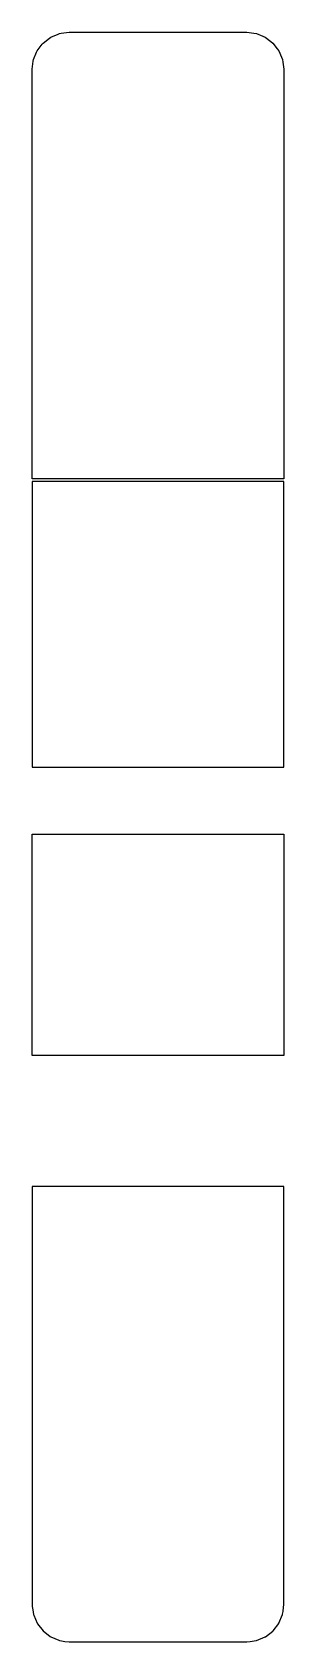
# Model space of a CAD drawing. Header units: metres. Extents: x 2.4 to 16, y -16 to 71.
import ezdxf

# ---------------------------------------------------------------- set-up
doc = ezdxf.new("R2010")
doc.units = ezdxf.units.M

msp = doc.modelspace()

# ---------------------------------------------------------------- linework, layer by layer
for p, q in [((2.986, 70.414), (3.331, 70.679)), ((3.331, 70.679), (3.4, 70.732)), ((3.4, 70.732), (3.802, 70.899)), ((3.802, 70.899), (3.882, 70.932)), ((3.882, 70.932), (3.969, 70.943)), ((3.969, 70.943), (4.4, 71)), ((4.4, 71), (9.416, 71)), ((9.416, 71), (13.417, 71)), ((13.417, 71), (14, 71)), ((14, 71), (14.384, 70.949)), ((14.384, 70.949), (14.518, 70.932)), ((14.518, 70.932), (14.875, 70.784)), ((14.875, 70.784), (15, 70.732)), ((15, 70.732), (15.307, 70.496)), ((15.307, 70.496), (15.414, 70.414)), ((2.468, 69.518), (2.635, 69.92)), ((2.635, 69.92), (2.668, 70)), ((2.668, 70), (2.933, 70.345)), ((2.933, 70.345), (2.986, 70.414)), ((15.414, 70.414), (15.65, 70.107)), ((15.65, 70.107), (15.732, 70)), ((15.732, 70), (15.88, 69.642)), ((15.88, 69.642), (15.932, 69.518)), ((2.4, 69), (2.457, 69.431)), ((2.4, 64.895), (2.4, 69)), ((2.457, 69.431), (2.468, 69.518)), ((15.932, 69.518), (15.949, 69.384)), ((15.949, 69.384), (16, 69)), ((16, 69), (16, 65.084)), ((2.4, 64.546), (2.4, 64.895)), ((2.4, 64.153), (2.4, 64.546)), ((16, 65.084), (16, 64.431)), ((16, 64.431), (16, 63.733)), ((2.4, 63.753), (2.4, 64.153)), ((2.4, 53.23), (2.4, 63.753)), ((16, 63.733), (16, 63.052)), ((16, 63.052), (16, 54.021)), ((16, 54.021), (16, 53.66)), ((2.4, 53.069), (2.4, 53.23)), ((16, 53.66), (16, 53.235)), ((16, 53.66), (16, 53.66)), ((16, 53.235), (16, 46.859)), ((2.4, 52.869), (2.4, 53.069)), ((2.4, 52.657), (2.4, 52.869)), ((2.4, 52.458), (2.4, 52.657)), ((2.4, 52.29), (2.4, 52.458)), ((2.4, 50.689), (2.4, 52.29)), ((2.4, 46.859), (2.4, 50.689)), ((2.634, 46.859), (2.4, 46.859)), ((15.766, 46.71), (2.4, 46.71)), ((2.4, 46.71), (2.4, 42.068)), ((16, 46.859), (2.634, 46.859)), ((16, 46.71), (15.766, 46.71)), ((16, 38.199), (16, 46.71)), ((2.4, 42.068), (2.4, 38.199)), ((2.4, 38.199), (2.4, 37.446)), ((2.4, 37.446), (2.4, 36.318)), ((16, 36.318), (16, 38.199)), ((2.4, 36.318), (2.4, 33.514)), ((16, 31.271), (16, 36.318)), ((2.4, 33.514), (2.4, 31.271)), ((2.4, 31.271), (8.074, 31.271)), ((8.074, 31.271), (16, 31.271)), ((16, 31.271), (16, 31.271)), ((2.4, 24.905), (2.4, 27.658)), ((2.4, 27.658), (10.326, 27.658)), ((10.326, 27.658), (16, 27.658)), ((16, 27.658), (16, 22.61)), ((2.4, 22.61), (2.4, 24.905)), ((2.4, 20.472), (2.4, 22.61)), ((16, 22.61), (16, 17.265)), ((16, 22.61), (16, 22.61)), ((2.4, 17.265), (2.4, 20.472)), ((2.4, 16.386), (2.4, 17.265)), ((16, 17.265), (16, 15.682)), ((2.4, 15.682), (2.4, 16.386)), ((13.514, 15.682), (2.4, 15.682)), ((16, 15.682), (13.514, 15.682)), ((4.886, 8.605), (2.4, 8.605)), ((2.4, 8.605), (2.4, 7.972)), ((2.4, 7.972), (2.4, 7.734)), ((16, 8.605), (4.886, 8.605)), ((16, 7.153), (16, 8.605)), ((2.4, 7.734), (2.4, 7.507)), ((2.4, 7.507), (2.4, 7.321)), ((2.4, 7.321), (2.4, 7.26)), ((2.4, 7.26), (2.4, 7.2)), ((2.4, 7.2), (2.4, 0.367)), ((16, 6.975), (16, 7.153)), ((16, 6.791), (16, 6.975)), ((16, 6.632), (16, 6.791)), ((16, -4.957), (16, 6.632)), ((2.4, 0.367), (2.4, -0.089)), ((2.4, -0.089), (2.4, -0.511)), ((2.4, -0.511), (2.4, -0.858)), ((2.4, -0.858), (2.4, -5.607)), ((16, -5.754), (16, -4.957)), ((2.4, -5.607), (2.4, -6.105)), ((16, -6.626), (16, -5.754)), ((2.4, -6.105), (2.4, -6.231)), ((2.4, -6.231), (2.4, -13.972)), ((16, -7.501), (16, -6.626)), ((16, -7.552), (16, -7.501)), ((16, -7.601), (16, -7.552)), ((16, -8.427), (16, -7.601)), ((16, -8.478), (16, -8.427)), ((16, -9.206), (16, -8.478)), ((16, -9.803), (16, -9.206)), ((16, -9.206), (16, -9.206)), ((16, -14), (16, -9.803)), ((2.4, -13.972), (2.4, -14)), ((2.4, -14), (2.405, -14.085)), ((2.405, -14.085), (2.436, -14.277)), ((2.436, -14.277), (2.468, -14.518)), ((2.468, -14.518), (2.482, -14.552)), ((2.482, -14.552), (2.668, -15)), ((15.734, -14.996), (15.927, -14.53)), ((15.927, -14.53), (15.932, -14.516)), ((15.932, -14.516), (15.934, -14.508)), ((15.934, -14.508), (15.963, -14.357)), ((15.963, -14.357), (15.992, -14.135)), ((15.992, -14.135), (16, -14)), ((2.668, -15), (2.69, -15.029)), ((2.69, -15.029), (2.986, -15.414)), ((2.986, -15.414), (3.372, -15.71)), ((15.008, -15.726), (15.411, -15.418)), ((15.411, -15.418), (15.419, -15.409)), ((15.419, -15.409), (15.727, -15.008)), ((15.727, -15.008), (15.734, -14.996)), ((3.372, -15.71), (3.401, -15.733)), ((3.401, -15.733), (3.848, -15.918)), ((3.848, -15.918), (3.882, -15.932)), ((3.882, -15.932), (3.903, -15.935)), ((3.903, -15.935), (4.161, -15.976)), ((4.161, -15.976), (4.4, -16)), ((4.4, -16), (9.333, -16)), ((9.333, -16), (14, -16)), ((14, -16), (14.173, -15.985)), ((14.173, -15.985), (14.512, -15.933)), ((14.512, -15.933), (14.522, -15.93)), ((14.522, -15.93), (14.989, -15.737)), ((14.989, -15.737), (14.999, -15.733)), ((14.999, -15.733), (15.008, -15.726))]:
    msp.add_line(p, q)

doc.saveas('drawing.dxf')
